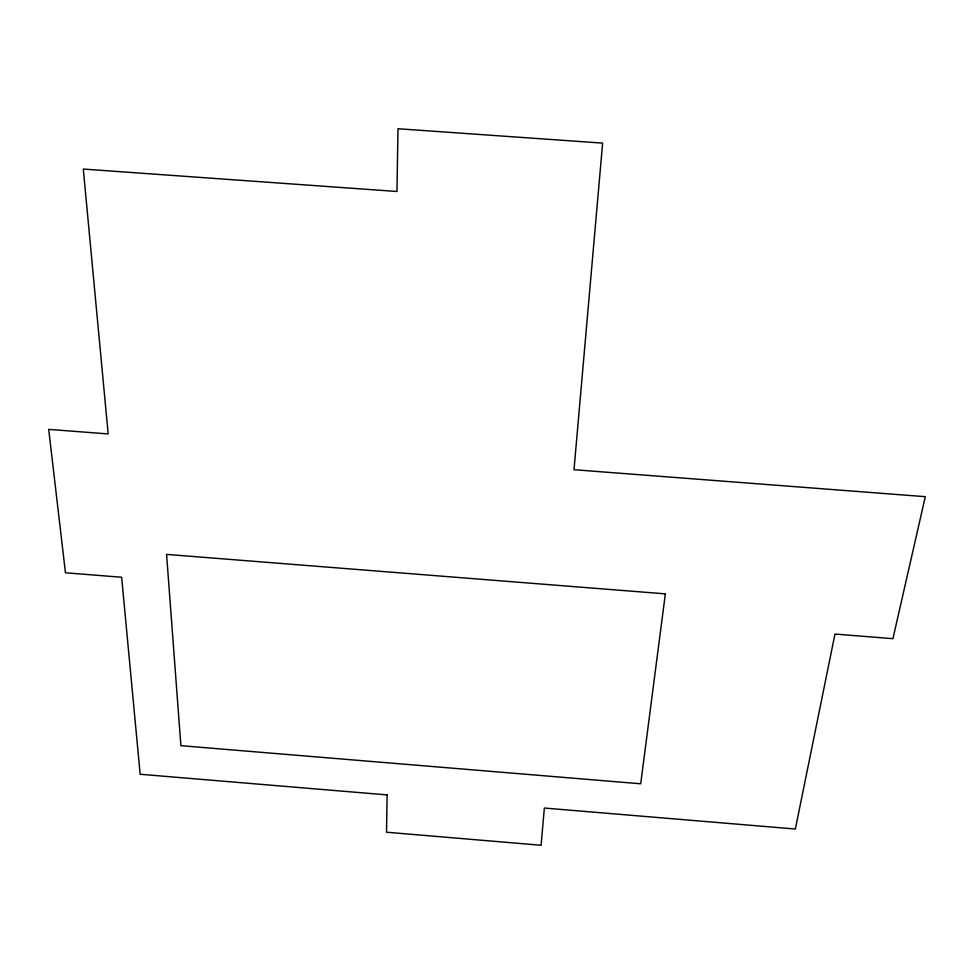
<?xml version="1.0" encoding="UTF-8"?>
<svg xmlns="http://www.w3.org/2000/svg" width="974" height="974" viewBox="0 0 974 974"><rect width="100%" height="100%" fill="white"/><g stroke="black" fill="none" stroke-linecap="round" stroke-linejoin="round"><path stroke-width="1.46" d="M387.116 794.906L386.508 832.222L541.106 845.262L544.356 808.043L795.356 829.02L834.974 634.062L892.927 638.676L925.3 496.679L574.003 469.712L602.626 143.117L397.989 128.738L396.966 191.488L83.289 169.062L108.175 433.941L48.7 429.376L65.453 572.785L121.64 577.253L140.159 774.257L387.116 794.906M665.352 593.86L640.697 783.79L180.896 745.67L166.578 554.401L665.352 593.86"/></g></svg>
